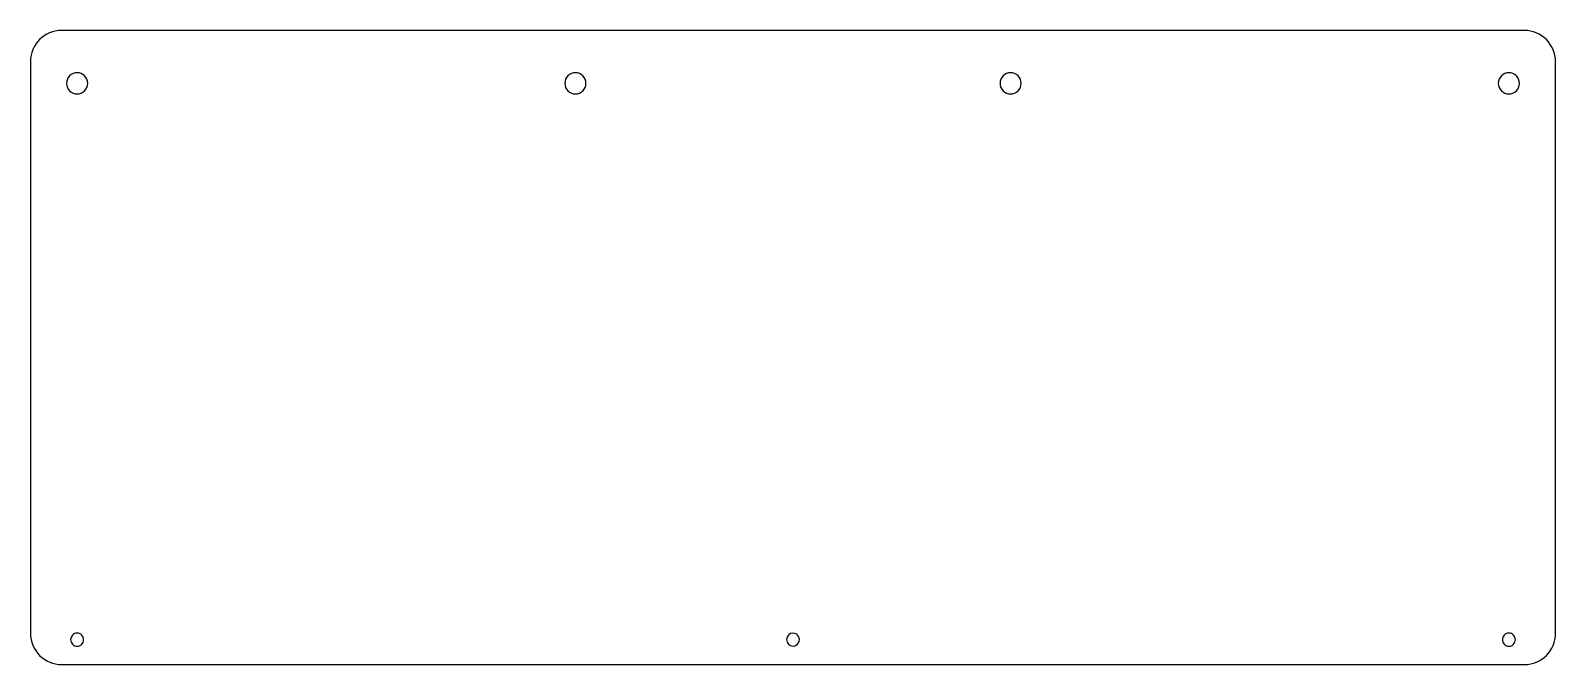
# Model space of a CAD drawing. Extents: x 5 to 250, y 5 to 107.
import ezdxf

# ---------------------------------------------------------------- set-up
doc = ezdxf.new("R2010")
doc.units = 0
doc.layers.add('Layer_1', color=7, linetype='CONTINUOUS')

msp = doc.modelspace()

# ---------------------------------------------------------------- linework, layer by layer
at = {"layer": 'Layer_1', "color": 7}
for points in [[(245.479944, 107.165639), (10.175442, 107.165614)], [(5.175901, 102.165638), (5.175441, 10.172604)], [(250.479945, 10.172622), (250.480405, 102.165613)], [(10.175902, 5.172621), (245.480404, 5.172603)]]:
    msp.add_lwpolyline(points, dxfattribs=at)
at = {"layer": 'Layer_1', "color": 1}
for points in [[(14.375443, 98.665613)], [(94.527917, 98.665613)], [(164.527929, 98.665613)], [(244.680404, 98.665613)], [(13.725442, 9.172605)], [(244.030403, 9.172605)]]:
    msp.add_lwpolyline(points, close=True, dxfattribs=at)
at = {"layer": 'Layer_1', "color": 7}
for points in [[(10.175442, 107.165614), (7.414207, 107.16536), (5.175915, 104.926873), (5.175901, 102.165638)], [(249.015784, 105.701327), (248.078002, 106.639027), (246.80611, 107.165761), (245.479944, 107.165639)], [(250.480405, 102.165613), (250.480411, 103.49178), (249.953567, 104.763626), (249.015784, 105.701327)], [(5.175441, 10.172604), (5.175446, 8.846445), (5.702295, 7.57461), (6.640076, 6.636918)], [(127.827923, 10.222604), (127.249726, 10.22021), (126.78227, 9.750815), (126.78227, 9.172613)], [(128.73725, 9.697622), (128.549685, 10.022493), (128.203052, 10.222622), (127.827923, 10.222622)], [(245.480404, 5.172603), (248.241655, 5.172857), (250.479955, 7.41137), (250.479945, 10.172622)], [(126.78227, 9.172613), (126.78227, 8.594411), (127.249726, 8.125015), (127.827923, 8.122621)], [(127.827923, 8.122621), (128.203052, 8.122621), (128.549685, 8.32275), (128.73725, 8.647622)], [(128.73725, 8.647622), (128.924814, 8.972493), (128.924814, 9.372751), (128.73725, 9.697622)], [(6.640076, 6.636918), (7.577857, 5.699227), (8.849743, 5.172499), (10.175902, 5.172621)]]:
    msp.add_open_spline(points, degree=3, dxfattribs=at)
at = {"layer": 'Layer_1', "color": 1}
for points in [[(11.473361, 99.867694), (11.154549, 99.548882), (10.975442, 99.116481), (10.975442, 98.665613)], [(10.975442, 98.665613), (10.975442, 98.214744), (11.154549, 97.782343), (11.473361, 97.463531)], [(12.675442, 100.365613), (12.224574, 100.365613), (11.792172, 100.186506), (11.473361, 99.867694)], [(13.877524, 99.867694), (13.558712, 100.186506), (13.12631, 100.365613), (12.675442, 100.365613)], [(14.375443, 98.665613), (14.375443, 99.116481), (14.196336, 99.548882), (13.877524, 99.867694)], [(13.877524, 97.463531), (14.196336, 97.782343), (14.375443, 98.214744), (14.375443, 98.665613)], [(91.625835, 99.867694), (91.307023, 99.548882), (91.127916, 99.116481), (91.127916, 98.665613)], [(91.127916, 98.665613), (91.127916, 98.214744), (91.307023, 97.782343), (91.625835, 97.463531)], [(92.827917, 100.365613), (92.377048, 100.365613), (91.944647, 100.186506), (91.625835, 99.867694)], [(94.029998, 99.867694), (93.711186, 100.186506), (93.278785, 100.365613), (92.827917, 100.365613)], [(94.527917, 98.665613), (94.527917, 99.116481), (94.34881, 99.548882), (94.029998, 99.867694)], [(94.029998, 97.463531), (94.34881, 97.782343), (94.527917, 98.214744), (94.527917, 98.665613)], [(161.625847, 99.867694), (161.307035, 99.548882), (161.127929, 99.116481), (161.127929, 98.665613)], [(161.127929, 98.665613), (161.127929, 98.214744), (161.307035, 97.782343), (161.625847, 97.463531)], [(162.827929, 100.365613), (162.377061, 100.365613), (161.944659, 100.186506), (161.625847, 99.867694)], [(164.030011, 99.867694), (163.711199, 100.186506), (163.278797, 100.365613), (162.827929, 100.365613)], [(164.527929, 98.665613), (164.527929, 99.116481), (164.348823, 99.548882), (164.030011, 99.867694)], [(164.030011, 97.463531), (164.348823, 97.782343), (164.527929, 98.214744), (164.527929, 98.665613)], [(241.778322, 99.867694), (241.45951, 99.548882), (241.280403, 99.116481), (241.280403, 98.665613)], [(241.280403, 98.665613), (241.280403, 98.214744), (241.45951, 97.782343), (241.778322, 97.463531)], [(242.980403, 100.365613), (242.529535, 100.365613), (242.097133, 100.186506), (241.778322, 99.867694)], [(244.182485, 99.867694), (243.863673, 100.186506), (243.431271, 100.365613), (242.980403, 100.365613)], [(244.680404, 98.665613), (244.680404, 99.116481), (244.501297, 99.548882), (244.182485, 99.867694)], [(244.182485, 97.463531), (244.501297, 97.782343), (244.680404, 98.214744), (244.680404, 98.665613)], [(11.473361, 97.463531), (11.792172, 97.144719), (12.224574, 96.965612), (12.675442, 96.965612)], [(12.675442, 96.965612), (13.12631, 96.965612), (13.558712, 97.144719), (13.877524, 97.463531)], [(91.625835, 97.463531), (91.944647, 97.144719), (92.377048, 96.965612), (92.827917, 96.965612)], [(92.827917, 96.965612), (93.278785, 96.965612), (93.711186, 97.144719), (94.029998, 97.463531)], [(161.625847, 97.463531), (161.944659, 97.144719), (162.377061, 96.965612), (162.827929, 96.965612)], [(162.827929, 96.965612), (163.278797, 96.965612), (163.711199, 97.144719), (164.030011, 97.463531)], [(241.778322, 97.463531), (242.097133, 97.144719), (242.529535, 96.965612), (242.980403, 96.965612)], [(242.980403, 96.965612), (243.431271, 96.965612), (243.863673, 97.144719), (244.182485, 97.463531)], [(11.93298, 9.915067), (11.736067, 9.718154), (11.625442, 9.451082), (11.625442, 9.172605)], [(12.675442, 10.222605), (12.396965, 10.222605), (12.129893, 10.11198), (11.93298, 9.915067)], [(13.417905, 9.915067), (13.220991, 10.11198), (12.95392, 10.222605), (12.675442, 10.222605)], [(13.725442, 9.172605), (13.725442, 9.451082), (13.614818, 9.718154), (13.417905, 9.915067)], [(242.237941, 9.915067), (242.041028, 9.718154), (241.930403, 9.451082), (241.930403, 9.172605)], [(242.980403, 10.222605), (242.701926, 10.222605), (242.434854, 10.11198), (242.237941, 9.915067)], [(243.722866, 9.915067), (243.525952, 10.11198), (243.258881, 10.222605), (242.980403, 10.222605)], [(244.030403, 9.172605), (244.030403, 9.451082), (243.919779, 9.718154), (243.722866, 9.915067)], [(11.625442, 9.172605), (11.625442, 8.894127), (11.736067, 8.627056), (11.93298, 8.430142)], [(11.93298, 8.430142), (12.129893, 8.233229), (12.396965, 8.122604), (12.675442, 8.122604)], [(12.675442, 8.122604), (12.95392, 8.122604), (13.220991, 8.233229), (13.417905, 8.430142)], [(13.417905, 8.430142), (13.614818, 8.627056), (13.725442, 8.894127), (13.725442, 9.172605)], [(241.930403, 9.172605), (241.930403, 8.894127), (242.041028, 8.627056), (242.237941, 8.430142)], [(242.237941, 8.430142), (242.434854, 8.233229), (242.701926, 8.122604), (242.980403, 8.122604)], [(242.980403, 8.122604), (243.258881, 8.122604), (243.525952, 8.233229), (243.722866, 8.430142)], [(243.722866, 8.430142), (243.919779, 8.627056), (244.030403, 8.894127), (244.030403, 9.172605)]]:
    msp.add_open_spline(points, degree=3, dxfattribs=at)

doc.saveas('drawing.dxf')
